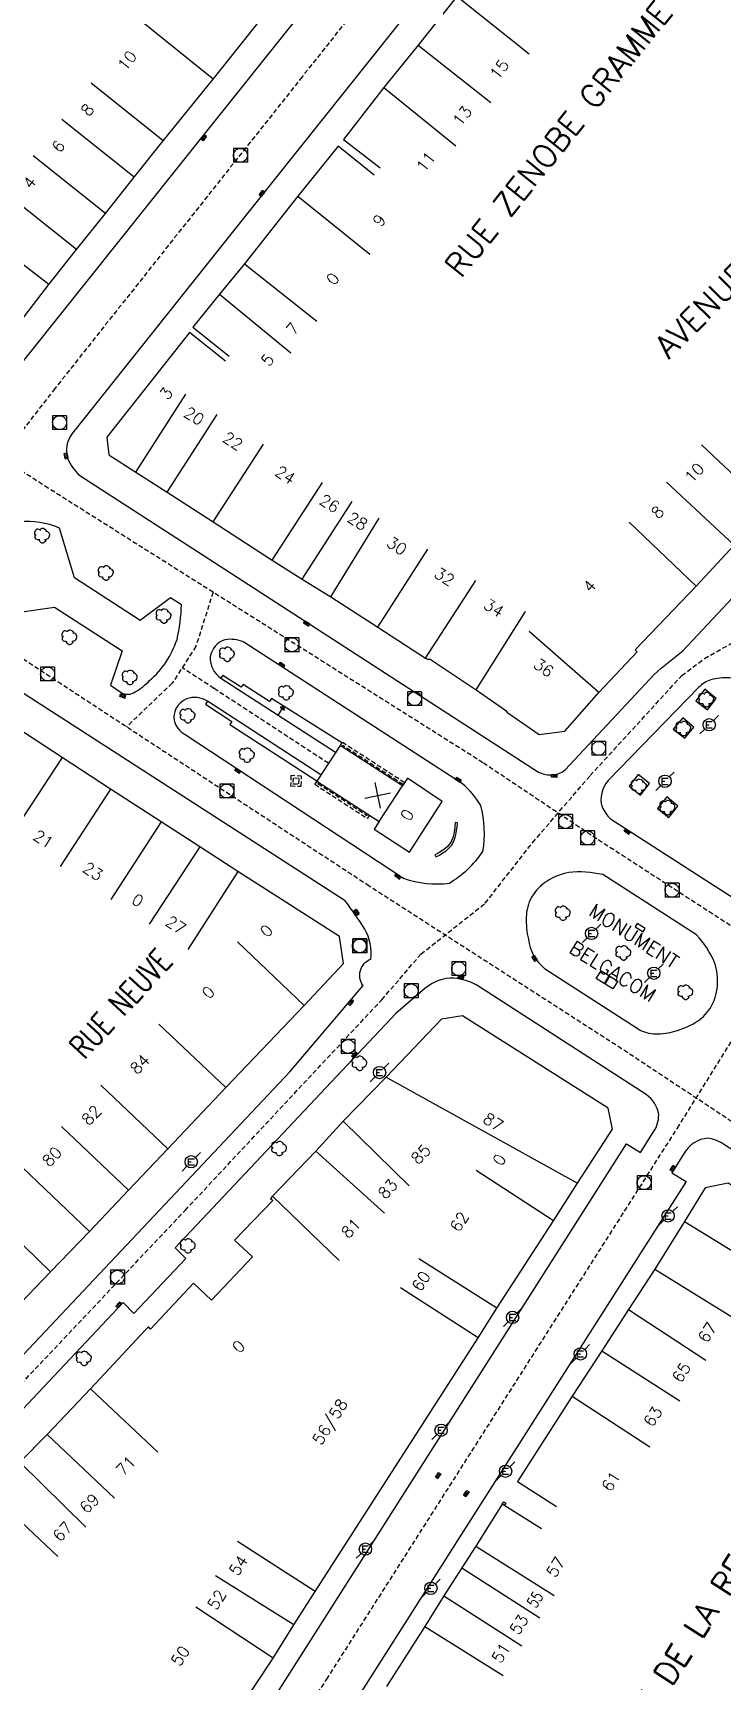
# Model space of a CAD drawing. Header units: millimetres. Extents: x 155000 to 156001, y 122000 to 123001.
# Drawn here: x 155497.6 to 155572.1, y 122523.8 to 122702 of the extents above; entities that cross this region are included whole.
import ezdxf
from ezdxf.enums import TextEntityAlignment as Align

# ---------------------------------------------------------------- set-up
doc = ezdxf.new("R2010")
doc.units = ezdxf.units.MM
doc.linetypes.add('DASHED', pattern=[0.75, 0.5, -0.25])
doc.layers.get('0').update_dxf_attribs({"linetype": 'CONTINUOUS'})
for name, color, linetype in [('W0001', 6, 'DASHED'), ('W0008', 7, 'CONTINUOUS'), ('W0100', 7, 'CONTINUOUS'), ('W0112', 1, 'DASHED'), ('W0300', 7, 'CONTINUOUS'), ('W0334', 7, 'CONTINUOUS'), ('W0400', 7, 'CONTINUOUS'), ('W0420', 7, 'CONTINUOUS'), ('W0471', 7, 'CONTINUOUS'), ('W0984', 7, 'CONTINUOUS'), ('W0989', 7, 'CONTINUOUS'), ('W0991', 7, 'CONTINUOUS'), ('W1102', 7, 'CONTINUOUS')]:
    doc.layers.add(name, color=color, linetype=linetype)
doc.styles.get("Standard").update_dxf_attribs({"font": 'romans.shx', "width": 0.85})

# ---------------------------------------------------------------- blocks, each defined once
blk = doc.blocks.new('t991o')
at = {"color": 0, "linetype": 'Continuous'}
for p, q in [((-1, 1), (1, -1)), ((-1, -1), (1, 1))]:
    blk.add_line(p, q, dxfattribs=at)
blk = doc.blocks.new('T400')
for p, q in [((-0.15, 0.3), (0.15, 0.3)), ((-0.15, -0.25), (-0.15, 0.3)), ((-0.15, 0.15), (0.15, 0.15)), ((-0.15, 0), (0.15, 0)), ((0.15, 0.3), (0.15, -0.25)), ((-0.15, -0.15), (0.15, -0.15)), ((-0.15, -0.25), (-0.15, -0.3)), ((-0.15, -0.3), (0.15, -0.3)), ((0.15, -0.3), (0.15, -0.25))]:
    blk.add_line(p, q)
blk = doc.blocks.new('T420')
for p, q in [((0.7499999999708962, 0.75), (-0.7500000000291038, 0.75)), ((-0.7500000000291038, 0.75), (-0.7500000000291038, -0.75)), ((0.75, 0.75), (0.75, -0.75)), ((0.7499999999708962, -0.75), (-0.7500000000291038, -0.75))]:
    blk.add_line(p, q)
blk.add_ellipse((0, 0), major_axis=(-0.5303300858918937, 0.5303300858918937), ratio=0.9999999999925214, start_param=3.926990816990981, end_param=10.21017612417057)
blk = doc.blocks.new('T471')
for p, q in [((-0.333334, 0.333334), (-0.333334, -0.333334)), ((-0.333334, 0.333334), (0.333334, 0.333334)), ((-0.333334, 0), (0, 0)), ((0.500001, 0.500001), (1.000002, 1.000002)), ((-0.500001, -0.500001), (-1.000002, -1.000002)), ((-0.333334, -0.333334), (0.333334, -0.333334))]:
    blk.add_line(p, q)
blk.add_ellipse((0, 0), major_axis=(0.4714054636000732, 0.4714054636000732), ratio=1, start_param=5.497787143782138, end_param=11.78097245096172)
blk = doc.blocks.new('T300')
for p, q in [((-0.7999991999999999, 0.5142852), (-0.8571420000000001, 0.3428568)), ((-0.8571420000000001, 0.3428568), (-0.8571420000000001, 0.1714284)), ((-0.8571420000000001, 0.1714284), (-0.7428564, 0.05714279999999999)), ((-0.6857135999999999, 0.6285708), (-0.7999991999999999, 0.5142852)), ((-0.7999991999999999, -0.05714279999999999), (-0.7428564, 0.05714279999999999)), ((-0.7428564, 0.05714279999999999), (-0.6857135999999999, 0.1142856)), ((-0.5714279999999999, 0.6857135999999999), (-0.6857135999999999, 0.6285708)), ((-0.4571423999999999, 0.6857135999999999), (-0.5714279999999999, 0.6857135999999999)), ((-0.285714, 0.6285708), (-0.4571423999999999, 0.6857135999999999)), ((-0.285714, 0.6285708), (-0.1714284, 0.7428564)), ((-0.2285712, 0.5714279999999999), (-0.285714, 0.6285708)), ((-0.1714284, 0.7428564), (-0.05714279999999999, 0.7999991999999999)), ((-0.05714279999999999, 0.7999991999999999), (0.05714279999999999, 0.7999991999999999)), ((0.05714279999999999, 0.7999991999999999), (0.2285712, 0.7428564)), ((0.2285712, 0.7428564), (0.3428568, 0.6285708)), ((0.3428568, 0.6285708), (0.3999996, 0.5142852)), ((0.4571423999999999, 0.4571423999999999), (0.3428568, 0.4571423999999999)), ((0.3999996, 0.5142852), (0.3999996, 0.4571423999999999)), ((0.5714279999999999, 0.3999996), (0.4571423999999999, 0.4571423999999999)), ((0.5714279999999999, 0.3999996), (0.6857135999999999, 0.285714)), ((0.6857135999999999, 0.285714), (0.7428564, 0.1714284)), ((0.7428564, 0.05714279999999999), (0.6857135999999999, -0.1714284)), ((0.7428564, 0.1714284), (0.7428564, 0.05714279999999999)), ((-0.7999991999999999, -0.1714284), (-0.7999991999999999, -0.05714279999999999)), ((-0.7999991999999999, -0.2285712), (-0.7999991999999999, -0.1714284)), ((-0.7428564, -0.3428568), (-0.7999991999999999, -0.2285712)), ((-0.6857135999999999, -0.3999996), (-0.7428564, -0.3428568)), ((-0.5142852, -0.4571423999999999), (-0.6857135999999999, -0.3999996)), ((-0.3999996, -0.4571423999999999), (-0.5142852, -0.4571423999999999)), ((-0.3999996, -0.4571423999999999), (-0.3428568, -0.4571423999999999)), ((-0.3428568, -0.4571423999999999), (-0.3428568, -0.3999996)), ((-0.3428568, -0.5142852), (-0.3428568, -0.4571423999999999)), ((-0.285714, -0.6285708), (-0.3428568, -0.5142852)), ((-0.1714284, -0.7428564), (-0.285714, -0.6285708)), ((-0.05714279999999999, -0.7999991999999999), (-0.1714284, -0.7428564)), ((0.05714279999999999, -0.7999991999999999), (-0.05714279999999999, -0.7999991999999999)), ((0.1714284, -0.7428564), (0.05714279999999999, -0.7999991999999999)), ((0.2285712, -0.6857135999999999), (0.1714284, -0.7428564)), ((0.285714, -0.4571423999999999), (0.2285712, -0.4571423999999999)), ((0.285714, -0.6285708), (0.2285712, -0.6857135999999999)), ((0.4571423999999999, -0.3999996), (0.285714, -0.4571423999999999)), ((0.3428568, -0.5142852), (0.285714, -0.6285708)), ((0.3428568, -0.5142852), (0.3428568, -0.4571423999999999)), ((0.5714279999999999, -0.3428568), (0.4571423999999999, -0.3999996)), ((0.6285708, -0.285714), (0.5714279999999999, -0.3428568)), ((0.6857135999999999, -0.1714284), (0.6285708, -0.285714))]:
    blk.add_line(p, q)
blk = doc.blocks.new('t112o')
at = {"color": 0, "linetype": 'Continuous'}
for p, q in [((-0.5, 0.5), (0.5, 0.5)), ((-0.5, -0.5), (-0.5, 0.5)), ((0.5, 0.5), (0.5, -0.5)), ((0.5, -0.5), (-0.5, -0.5))]:
    blk.add_line(p, q, dxfattribs=at)

msp = doc.modelspace()

# ---------------------------------------------------------------- linework, layer by layer
at = {"layer": 'W0001'}
for points in [[(155736.5368221611, 122932.6293479346), (155722.4481628278, 122929.6575017162), (155716.7023493757, 122927.9474046918), (155710.9565432936, 122925.0158097929), (155703.9882216726, 122918.54187328), (155695.9196368036, 122908.8920422933), (155652.7649392476, 122854.7797064505), (155643.8405883424, 122843.6640824586), (155613.0332689868, 122804.6983069272), (155574.1573647622, 122756.9377555877), (155540.7827694078, 122715.040394046), (155526.7071294088, 122697.2636434196), (155499.9736310724, 122663.5565374568), (155480.2417737811, 122638.1172137113), (155384.4881, 122517.415)], [(155491.6796002437, 122551.0253907836), (155514.0571937392, 122574.7116543076), (155535.310800203, 122597.4790511719), (155539.5463099737, 122602.4083703012), (155546.4946075126, 122607.9215524816), (155551.603644835, 122614.4556916913), (155557.8366765592, 122621.7045034882), (155567.7482139764, 122632.5266693322), (155570.2005486484, 122634.3643982071), (155580.316446674, 122640.0817700156), (155594.7239469581, 122655.2940617522), (155602.080965714, 122666.9329994417), (155608.8249026444, 122673.9776216104), (155620.984414125, 122686.9438052158), (155638.4573309066, 122701.9519073243), (155674.6293354907, 122747.588795867), (155723.3695801424, 122810.4798902051), (155769.4531295136, 122868.6745830969), (155794.6890898178, 122901.1396325348)], [(155418.89176896, 122358.4310941476), (155440.3878438595, 122392.3281442635), (155449.3361470161, 122405.4839979186), (155488.8365122281, 122460.4064924655), (155497.1456514, 122473.9455216641), (155529.3595353938, 122524.0143971065), (155567.2654692478, 122583.6000718418), (155575.413899868, 122596.6738123249), (155582.7234710564, 122605.5650342221), (155590.0330422449, 122617.4729152156), (155594.1645329154, 122631.1272832882), (155604.0165655703, 122647.1632355593), (155614.3453069864, 122659.2298852772), (155627.8521289205, 122681.4579244652), (155638.4573309066, 122701.9519073243)], [(155617.7727732541, 122576.7706280832), (155584.3027940713, 122598.162795768), (155558.5525909272, 122614.8639553954), (155546.2421950029, 122623.101689596), (155499.2593823071, 122652.7801036186), (155427.2243312761, 122698.9070812328)], [(155608.801688077, 122562.3122549544), (155573.150846941, 122584.2947272322), (155561.2388543408, 122592.1833293456), (155533.9520737381, 122609.7596902335), (155474.6691166816, 122648.6491168701), (155418.3733502232, 122685.1492503507)], [(155517.0679454682, 122641.5306725966), (155515.2186568319, 122635.6893908551), (155512.660453209, 122631.7019021632), (155507.7078503742, 122626.9758152351)], [(155529.5362970906, 122623.0438350483), (155517.1628942386, 122631.1395673761), (155513.7286758646, 122633.3669477919)]]:
    msp.add_lwpolyline(points, dxfattribs=at)
at = {"layer": 'W0008', "flags": 128}
for points in [[(155453.0004, 122686.0085), (155468.7735, 122675.8109), (155489.1952, 122662.5844, 0.1877), (155491.7977, 122662.1129, 0.1779), (155494.1938, 122663.549), (155516.3012, 122691.2465), (155556.3576, 122741.4154), (155561.2697, 122747.532, 0.4230123769638384), (155560.8772, 122752.0677), (155530.3726, 122771.7766), (155517.0385, 122780.3362)], [(155544.7139, 122712.5207), (155520.835, 122682.5588), (155501.8352, 122658.6907, 0.2385), (155501.3706, 122655.9467, 0.114), (155502.6755, 122654.1489), (155516.6283, 122645.1502), (155552.263, 122622.0915, 0.1691), (155553.8272, 122621.8133, 0.18), (155555.1459, 122622.3399), (155564.7568, 122632.6368), (155565.5193, 122633.3146), (155567.8556, 122635.2167), (155577.5048, 122645.4928), (155596.6421, 122666.0095), (155597.406, 122666.6731), (155599.7693, 122668.5137), (155603.0119, 122670.8499, 0.0318), (155603.8007, 122671.5385, 0.0181), (155604.542, 122672.2541), (155607.303, 122675.2379), (155607.353, 122678.2711), (155631.3627, 122703.9951, 0.1665)], [(155389.8043, 122494.9634), (155407.8517, 122477.5187), (155411.0378, 122474.595, 0.026), (155411.8152, 122473.9734, 0.0436), (155412.6597, 122473.4211, 0.0654), (155413.2545, 122473.2091, 0.1196), (155414.6218, 122473.3113, 0.1338), (155416.9229, 122474.7067), (155445.6384, 122505.0429), (155460.6619, 122521.0197), (155525.3722, 122589.6694), (155533.2927, 122599.0069), (155533.2732, 122599.0161, -0.4838), (155534.1105, 122601.869, 0.1702), (155533.462, 122605.1193, 0.0192), (155531.3547, 122608.1775), (155488.6133, 122635.7063, 0.1331), (155485.4847, 122636.0416, 0.1442), (155483.3337, 122634.5284), (155482.5927, 122633.6634), (155465.1443, 122611.5412), (155430.5199, 122567.9462), (155405.286, 122536.1803), (155388.5191, 122515.156)], [(155528.7206100224, 122621.7981181536), (155516.4726, 122629.7401, 0.2346), (155514.2089, 122630.003, 0.259), (155512.8586, 122628.3252, 0.2026), (155513.2636, 122626.8221, 0.0782), (155514.0722, 122626.1525), (155537.6579, 122610.613, 0.1206), (155542.6138, 122610.0872, 0.1076), (155546.2443, 122613.4994, 0.1058), (155546.0159, 122618.4916, 0.0777), (155544.0398, 122620.8066), (155520.3897, 122636.1295, 0.146), (155518.3594, 122636.4041, 0.2795), (155516.7728, 122634.5607, 0.2738), (155517.9223, 122632.2557), (155530.316749263, 122624.2357412271)], [(155494.1827, 122475.9586), (155518.825, 122514.5546), (155521.4079, 122518.4321), (155561.7558, 122581.9178), (155563.2868, 122580.968), (155564.6255, 122583.0806, 0.158), (155565.2492, 122585.0769, 0.20260000000084), (155563.8932, 122587.2362), (155545.6001, 122599.0697, 0.0903), (155543.1201, 122599.8206, 0.185), (155539.9796, 122598.6909), (155536.8214, 122595.9783), (155512.9909, 122570.6645), (155514.1405, 122569.5084), (155508.5233, 122563.5619), (155507.3526, 122564.738), (155468.9805, 122523.9927)], [(155607.1037070125, 122559.5756803583), (155572.4732, 122581.7163, 0.1306), (155570.558, 122582.518, 0.245), (155567.9902, 122580.8808), (155566.6624, 122578.7598), (155568.2001, 122577.8212), (155544.9409, 122541.2865), (155527.8376, 122514.3629), (155500.5772, 122471.8528), (155499.0687, 122472.7977, 0.0994), (155498.3763, 122470.3027, 0.1631), (155499.0386, 122468.2704, 0.0739), (155500.2548, 122467.2193), (155500.8694, 122463.8693), (155502.6895, 122462.7101), (155504.0986, 122464.9492), (155554.2197160598, 122433.4541308704)]]:
    msp.add_lwpolyline(points, format="xyb", dxfattribs=at)
for points in [[(155494.6576, 122639.1503), (155499.9367, 122639.9052), (155507.2576908372, 122635.206430295), (155505.9703, 122631.4699), (155507.1292, 122630.6898, 0.292), (155508.6584, 122630.7564, 0.0653), (155510.2178, 122631.9895, 0.1377), (155513.1747, 122636.4178, 0.0536), (155513.6512, 122640.1896), (155512.4896, 122640.9312), (155509.2104, 122638.4753), (155502.1028634366, 122643.0804639198), (155500.4763, 122648.4503, 0.133), (155496.1361, 122649.1473, 0.146), (155493.6451, 122647.6849, 0.1305), (155492.1504, 122645.0474, 0.1058), (155492.0847, 122642.8503, 0.1082), (155492.8957, 122640.8788, 0.0677)], [(155576.5163, 122606.4387, 0.0994), (155578.4664, 122605.8669, 0.2504), (155580.7484, 122606.9367), (155587.4263, 122617.593, 0.1114), (155587.8666, 122619.0224, 0.1222), (155587.7416, 122620.5337), (155586.3031, 122624.2014, 0.0763), (155584.9513, 122626.356, 0.0604), (155582.0912, 122629.2034, 0.0806), (155577.8663, 122631.4154, 0.0766), (155572.9127, 122632.2871, 0.0863), (155570.8871, 122632.0583, 0.1187), (155569.584, 122631.2618), (155559.7876, 122621.1671, 0.2654), (155559.13, 122618.3164, 0.097), (155560.0197, 122617.0545)], [(155559.194, 122611.0054, 0.0865), (155555.5203, 122611.2258, 0.1005), (155553.1921, 122610.3107, 0.1212), (155551.497, 122608.5658, 0.1166), (155550.9244, 122606.4022, 0.0649), (155551.1596, 122604.0191, 0.1955), (155552.915, 122600.8576), (155563.0301, 122594.3192, 0.1394), (155564.9205, 122593.7887, 0.0719), (155567.0063, 122594.0808, 0.072), (155569.187, 122595.0012, 0.1122), (155570.8026, 122596.55, 0.1194), (155571.5881, 122598.9649, 0.1076), (155571.2759, 122601.5222, 0.0876), (155569.3444, 122604.4832)]]:
    msp.add_lwpolyline(points, format="xyb", close=True, dxfattribs=at)
at = {"layer": 'W0100', "flags": 128}
for points in [[(155493.733, 122667.5418), (155499.3229, 122674.8089), (155502.3277, 122678.5891), (155505.438, 122682.4967), (155508.5516, 122686.4103), (155511.6934, 122690.3325), (155517.0817, 122697.0002), (155521.0936, 122702.019), (155525.8191, 122707.9904), (155530.2523, 122713.536), (155534.7189, 122719.1344), (155538.833, 122724.1279), (155543.119, 122729.6516), (155547.2125, 122734.7446), (155551.6024, 122740.2586), (155555.6567, 122745.3341), (155559.0871, 122749.5108), (155558.65, 122751.9706), (155545.247, 122760.4099), (155531.0774, 122769.6407), (155526.5025, 122772.4614), (155521.3921, 122775.8252), (155515.9722, 122779.1851)], [(155581.05901884, 122731.7156009245), (155583.7243, 122735.946), (155574.1381, 122741.9856), (155571.829, 122741.6249), (155567.9526, 122736.7715), (155563.5418, 122731.2886), (155560.2735, 122727.1387), (155561.3682066896, 122726.2659931398), (155557.3278066896, 122721.1977931398), (155556.2331, 122722.0705), (155555.9191, 122721.6812), (155551.8603, 122716.5758), (155547.5213, 122711.1016), (155543.4299, 122705.9822), (155539.2404, 122700.6667), (155535.5367, 122696.0854), (155531.1747, 122690.4662), (155535.1243508963, 122687.4002160148)], [(155534.4829811582, 122686.6348558325), (155530.5835, 122689.7644), (155526.2282, 122684.3376), (155520.4605, 122677.0447), (155517.7565, 122673.74), (155514.8981, 122670.1757), (155518.7987258007, 122667.0475826169)], [(155518.4350021077, 122666.5069238573), (155514.51, 122669.6044), (155505.5888, 122658.2998), (155505.815, 122656.3781), (155508.7402, 122654.5114), (155512.1262, 122652.3414), (155517.0828, 122649.1356), (155523.4597, 122645.0118), (155526.6941, 122642.9356), (155529.8024, 122641.0261), (155534.8828, 122637.7619), (155540.0266, 122634.424), (155540.2546, 122634.3121), (155540.5468, 122634.3003), (155545.5109, 122630.9908), (155548.7281, 122628.7659), (155548.8613, 122628.55), (155549.0513, 122628.4349), (155552.307, 122626.152), (155555.1024, 122626.5111), (155558.7676, 122630.7118), (155562.9280000001, 122635.1018000001), (155562.7029918442, 122635.3150400755), (155569.2951, 122642.2047), (155573.4054, 122646.6326)], [(155530.9761508227, 122625.2504140057), (155523.379, 122630.0527), (155523.1687, 122629.7171), (155520.3192, 122631.5481), (155520.1099, 122631.2703), (155518.1168, 122632.5488), (155517.9036790596, 122632.2678496077)], [(155493.7773, 122562.1283), (155499.5175, 122568.0773), (155503.6986, 122572.4346), (155507.9445, 122576.9044), (155512.1908, 122581.3584), (155518.4615, 122587.9785), (155526.9305, 122596.8461), (155531.1769, 122601.3939), (155530.7242, 122604.3172), (155519.7455, 122611.3381), (155515.6295, 122614.0221), (155511.4499, 122616.7163), (155505.9972, 122620.2619), (155500.7575, 122623.6751), (155495.7412, 122626.9346)], [(155517.7061, 122517.4199), (155523.5605, 122526.3151), (155525.8075, 122529.9098), (155528.124, 122533.4976), (155545.7422, 122560.921), (155547.7633, 122564.1302), (155553.8911, 122573.5791), (155556.4788, 122577.6374), (155560.266, 122583.4848), (155559.7918, 122585.7537), (155544.0272, 122595.7486), (155541.763, 122595.3664), (155535.7761, 122589.0966), (155531.1396, 122584.3615), (155528.1919, 122581.1167), (155523.5036999999, 122576.2272), (155523.2883893277, 122575.9904695322), (155523.5193682209, 122575.7690000062), (155519.4034, 122571.4974), (155521.3218664805, 122569.6692899477), (155516.8869664805, 122565.0151899477), (155514.9685, 122566.8433), (155510.3161471946, 122561.8742003094), (155510.0893, 122562.0999), (155509.7746, 122561.7836), (155503.8146, 122555.4191), (155499.143, 122550.4864), (155496.1949, 122547.5011)], [(155605.2699, 122556.6202), (155600.821, 122559.4673), (155596.4333, 122562.2116), (155591.5324, 122565.3737), (155586.8677, 122568.3926), (155582.1, 122571.448), (155572.7466, 122577.6496), (155570.2849, 122577.1305), (155568.0468, 122573.5213), (155564.8341, 122568.3507), (155561.973, 122564.0032), (155559.107, 122559.514), (155555.9008, 122554.6086), (155549.9777, 122545.4011), (155554.1827627001, 122542.6960218703)], [(155552.5733974274, 122540.2847276033), (155548.3423, 122542.9489), (155545.4772, 122538.3987), (155543.9755, 122536.0553), (155542.0252, 122533.0263), (155539.957, 122529.7179), (155535.8178, 122523.2518)]]:
    msp.add_lwpolyline(points, dxfattribs=at)
at = {"layer": 'W0100'}
msp.add_lwpolyline([(155524.128063028, 122628.2401957543), (155524.7200496633, 122629.1903808427), (155524.3304215992, 122629.0998823802), (155524.8105481257, 122628.8007527786), (155524.7200496633, 122629.1903808427)], dxfattribs=at)
msp.add_lwpolyline([(155541.8314, 122618.9279), (155538.1022, 122621.4414), (155537.5377049565, 122620.6038766595), (155530.7959, 122624.9675), (155528.2766941813, 122621.1201700966), (155535.0184991378, 122616.7565467561), (155534.4718, 122615.9073), (155538.3053, 122613.4395)], close=True, dxfattribs=at)
at = {"layer": 'W0100', "flags": 128}
msp.add_lwpolyline([(155563.5606, 122604.8118), (155563.779, 122605.1728), (155562.9198, 122605.7243), (155562.7099, 122605.3554)], close=True, dxfattribs=at)
at = {"layer": 'W0112'}
for points in [[(155537.767623658, 122620.9449997237), (155531.0173, 122625.315), (155530.7959, 122624.9675)], [(155537.6278731516, 122620.7376563425), (155531.0928314192, 122624.9682881793), (155531.0057797723, 122624.8316556261)], [(155528.2766941813, 122621.1201700966), (155528.0735, 122620.7739), (155533.7843320003, 122617.0621918916), (155534.0092916099, 122617.4097548439)], [(155528.4867698085, 122620.9841989559), (155528.4099937368, 122620.853362248), (155533.7105562665, 122617.4083053948), (155533.7994172317, 122617.5455957265)], [(155548.3423, 122542.9489), (155548.5212, 122543.2028), (155548.7254, 122543.0586), (155548.5538792252, 122542.8156760454)]]:
    msp.add_lwpolyline(points, dxfattribs=at)
for points in [[(155525.4934, 122621.7202), (155525.4491, 122620.5873), (155526.599, 122620.5719), (155526.6456, 122621.6321)], [(155525.7330701318, 122621.4511444941), (155525.7089316619, 122620.8338426313), (155526.359888854, 122620.8251247074), (155526.3852131696, 122621.4012800595)], [(155541.1509, 122612.9122), (155541.5379, 122613.1251), (155541.9126, 122613.3466), (155542.2625, 122613.585), (155542.5753, 122613.8489), (155542.8387, 122614.1468), (155543.0815, 122614.5631), (155543.251, 122615.0297), (155543.3654, 122615.5342), (155543.4431, 122616.0638), (155543.5024, 122616.606), (155543.2538819223, 122616.6331802324), (155543.195081265, 122616.0955458922), (155543.1194515191, 122615.5800566592), (155543.0106622993, 122615.100300004), (155542.8542077197, 122614.669611468), (155542.6351295048, 122614.293984364), (155542.4001196309, 122614.0281930144), (155542.1111134285, 122613.7843671295), (155541.7784690376, 122613.5577240235), (155541.4140101057, 122613.3422779242), (155541.0303985857, 122613.131242026)]]:
    msp.add_lwpolyline(points, close=True, dxfattribs=at)
at = {"layer": 'W0334', "flags": 128}
for points in [[(155570.2329, 122631.0632), (155569.2433, 122629.806), (155570.5039, 122628.8117), (155571.4666, 122630.0543)], [(155569.061, 122626.9614), (155567.8434, 122627.969), (155566.8248, 122626.7255), (155568.0787, 122625.7675)], [(155565.1167, 122618.1708), (155566.3403, 122617.1769), (155567.3159, 122618.4093), (155566.1112, 122619.4149)]]:
    msp.add_lwpolyline(points, close=True, dxfattribs=at)
msp.add_lwpolyline([(155516.4652, 122629.7468), (155516.2563, 122629.424), (155519.0868, 122627.5621), (155518.8819, 122627.2445), (155528.2941130678, 122621.1467722116)], dxfattribs=at)
at = {"layer": 'W0334'}
msp.add_lwpolyline([(155563.0124, 122621.8265), (155562.0443, 122620.5732), (155563.2959, 122619.5918), (155564.264, 122620.8451)], close=True, dxfattribs=at)
at = {"layer": 'W1102'}
for p, q in [((155543.4299, 122705.9822), (155551.2416538644, 122699.7390836659)), ((155517.0817, 122697.0002), (155509.3039134991, 122703.2855828162)), ((155539.2404, 122700.6667), (155547.0942174491, 122694.4765827574)), ((155511.6934, 122690.3325), (155503.8886349927, 122696.5843511804)), ((155535.5367, 122696.0854), (155543.313273956, 122689.7985170277)), ((155508.5516, 122686.4103), (155500.7260854218, 122692.6361591043)), ((155505.438, 122682.4967), (155497.6139230635, 122688.7243657016)), ((155502.3277, 122678.5891), (155494.4994933172, 122684.8115737952)), ((155526.2282, 122684.3376), (155534.0271623165, 122678.0785116649)), ((155499.3229, 122674.8089), (155491.3965668517, 122680.9058863722)), ((155520.4605, 122677.0447), (155528.3040170161, 122670.8415362251)), ((155517.7565, 122673.74), (155525.4958956047, 122667.4074052969)), ((155508.7402, 122654.5114), (155514.1196352724, 122662.9412087849)), ((155512.1262, 122652.3414), (155517.5219573468, 122660.7607706804)), ((155517.0828, 122649.1356), (155522.5136268729, 122657.5323922135)), ((155577.152, 122650.6081), (155569.8745267212, 122657.4665533735)), ((155523.4597, 122645.0118), (155528.8899576302, 122653.4089603575)), ((155573.4054, 122646.6326), (155566.0763745649, 122653.4359364)), ((155526.6941, 122642.9356), (155532.096046456, 122651.3510010294)), ((155529.8024, 122641.0261), (155535.0368113557, 122649.5467183907)), ((155569.2951, 122642.2047), (155562.0697285025, 122649.118020962)), ((155534.8828, 122637.7619), (155540.2883000749, 122646.1750188593)), ((155540.0266, 122634.424), (155545.4700962398, 122642.8125844269)), ((155545.5109, 122630.9908), (155550.8525906622, 122639.4445767222)), ((155558.7676, 122630.7118), (155551.2325844078, 122637.2862611966)), ((155500.7575, 122623.6751), (155495.2993058789, 122615.2960715995)), ((155505.9972, 122620.2619), (155500.5458628474, 122611.8784088866)), ((155535.0184991378, 122616.7565467561), (155537.5377049565, 122620.6038766595)), ((155511.4499, 122616.7163), (155506.0319205024, 122608.3112123643)), ((155515.6295, 122614.0221), (155510.1673188308, 122605.6456701594)), ((155519.7455, 122611.3381), (155514.357940051, 122602.9134814451)), ((155526.9305, 122596.8461), (155519.698766645, 122603.7527658152)), ((155518.4615, 122587.9785), (155511.2014400574, 122594.855383715)), ((155512.1908, 122581.3584), (155504.9529885731, 122588.2586960624)), ((155535.7761, 122589.0966), (155556.4788, 122577.6374)), ((155531.1396, 122584.3615), (155538.2846681207, 122577.3652151609)), ((155507.9445, 122576.9044), (155500.6941735852, 122583.7915450456)), ((155528.1919, 122581.1167), (155535.5937052516, 122574.3926179795)), ((155503.6986, 122572.4346), (155496.4831485204, 122579.3582738763)), ((155553.8911, 122573.5791), (155545.5009941149, 122579.020250911)), ((155523.5036999999, 122576.2272), (155530.7217904115, 122569.3062773151)), ((155499.5175, 122568.0773), (155492.3212722052, 122575.0209521748)), ((155568.0468, 122573.5213), (155576.5454092888, 122568.2512297769)), ((155547.7633, 122564.1302), (155539.3015572701, 122569.4592627668)), ((155564.8341, 122568.3507), (155573.3280260483, 122563.0730849813)), ((155545.7422, 122560.921), (155537.3288625726, 122566.3261598804)), ((155561.973, 122564.0032), (155570.3263743994, 122558.5058246132)), ((155559.107, 122559.514), (155567.5357510122, 122554.1329075111)), ((155503.8146, 122555.4191), (155511.1138156249, 122548.5837908438)), ((155555.9008, 122554.6086), (155564.2714158906, 122549.1375133061)), ((155499.143, 122550.4864), (155506.4036174844, 122543.6101049405)), ((155496.1949, 122547.5011), (155503.3101606842, 122540.4745030003)), ((155493.0272, 122544.1349), (155500.309727067, 122537.2818131394)), ((155528.124, 122533.4976), (155519.7229437628, 122538.9218284335)), ((155545.4772, 122538.3987), (155553.9393948549, 122533.0703552066)), ((155543.9755, 122536.0553), (155552.3950740016, 122530.6598599223)), ((155525.8075, 122529.9098), (155517.3278482872, 122535.2103194867)), ((155542.0252, 122533.0263), (155550.433086435, 122527.6126648353)), ((155523.5605, 122526.3151), (155515.2073187591, 122531.8127688839)), ((155539.957, 122529.7179), (155548.4364646378, 122524.4170812465))]:
    msp.add_line(p, q, dxfattribs=at)

# ---------------------------------------------------------------- block references
at = {"layer": 'W0112'}
for p, rotation in [((155559.1908, 122599.9223), 328.1826772593718), ((155560.1348000001, 122599.3366000001), 148.1826772580964)]:
    msp.add_blockref('t112o', p, dxfattribs=dict(at, rotation=rotation))
at = {"layer": 'W0300'}
for p in [(155498.6408, 122647.6542), (155505.5166, 122643.6102), (155511.7651, 122638.9561), (155501.5794, 122636.6606), (155518.6128, 122634.8184), (155508.1062, 122632.3169), (155524.9885, 122630.6574), (155570.4105, 122629.9135), (155514.3559, 122628.1712), (155567.9428, 122626.794), (155520.7658, 122623.9183), (155563.133, 122620.5416), (155566.2221, 122618.2509), (155554.9102, 122606.8321), (155561.4614, 122602.5391), (155568.1628, 122598.2843), (155532.932, 122590.5976), (155524.2423, 122581.3916), (155514.3742, 122570.8674), (155503.1423, 122558.7035)]:
    msp.add_blockref('T300', p, dxfattribs=at)
at = {"layer": 'W0400'}
for p, rotation in [((155516.0569, 122690.6522), 141.8480490925129), ((155522.3477, 122684.6392), 141.877775915655), ((155501.1746, 122656.2666), 10.78238288875339), ((155527.2006, 122638.1693), 57.61557126467619), ((155524.5133, 122633.6675), 56.22483300444245), ((155507.3185, 122630.3123), 71.91773111897191), ((155519.7461, 122622.2278), 56.23215713868738), ((155543.5789, 122621.255), 56.94837275605788), ((155553.9708, 122621.6809), 90), ((155561.855, 122615.6541), 55.83872818276602), ((155537.048, 122610.8143), 56.00854567182926), ((155532.5809, 122606.9456), 35.39480227352799), ((155551.8217, 122601.9442), 212.7488582543692), ((155543.8732, 122599.9263), 74.10759873762072), ((155531.9433, 122597.1886), 139.9826646803282), ((155532.3692, 122591.5081), 136.623352112023), ((155566.7775, 122579.2355), 146.7941284182447), ((155506.8826, 122564.4693), 138.044253534433), ((155541.4001, 122546.0423), 326.6150665267151), ((155544.4537, 122544.1072), 325.6075933130645)]:
    msp.add_blockref('T400', p, dxfattribs=dict(at, rotation=rotation))
at = {"layer": 'W0420'}
for p in [(155520.0358, 122688.763), (155500.4785, 122659.8726), (155525.5947, 122635.8556), (155499.1838, 122632.6888), (155538.8514, 122630.0213), (155558.7608, 122624.6529), (155518.5555, 122620.0482), (155555.1695, 122616.7445), (155557.5552, 122614.9728), (155566.69, 122609.3169), (155532.8803, 122603.2901), (155532.9494, 122603.3125), (155543.617, 122600.8373), (155538.4836, 122598.4388), (155531.6535, 122592.4277), (155563.6714, 122577.7018), (155506.7349, 122567.4878)]:
    msp.add_blockref('T420', p, dxfattribs=at)
at = {"layer": 'W0471'}
for p in [(155570.7071, 122627.2116), (155565.9248, 122621.0956), (155557.9917, 122604.652), (155564.7143, 122600.3412), (155535.0724, 122589.6051), (155514.7185, 122579.958), (155566.2599, 122574.1074), (155549.4531, 122563.1394), (155556.7787, 122559.198), (155541.7295, 122550.9423), (155548.6869, 122546.5051), (155533.548, 122538.0938), (155540.615, 122533.8498)]:
    msp.add_blockref('T471', p, dxfattribs=at)
at = {"layer": 'W0991', "rotation": 56.7834897389106}
msp.add_blockref('t991o', (155534.8806950965, 122619.5653768038), dxfattribs=at)

# ---------------------------------------------------------------- texts
at = {"layer": 'W0984'}
for s, rotation, p in [('MONUMENT', 327.3045617549205, (155562.5661687508, 122604.35293736)), ('BELGACOM', 328.1826772653841, (155560.2773421204, 122600.5428461966))]:
    msp.add_text(s, height=1.5, rotation=rotation, dxfattribs=at).set_placement(p, align=Align.MIDDLE)
at = {"layer": 'W0989'}
for s, rotation, p in [('RUE ZENOBE GRAMME', 51.37291182414356, (155554.4023894177, 122690.5492023691)), ('AVENUE WATERLOO', 45.28646389825992, (155576.5089498847, 122678.7001436571)), ('RUE DE LA REGENCE', 57.40092481940844, (155570.5096390468, 122531.5301180882))]:
    msp.add_text(s, height=2.5, rotation=rotation, dxfattribs=at).set_placement(p, align=Align.MIDDLE)
at = {"layer": 'W0989', "width": 0.75}
msp.add_text('RUE NEUVE', height=2.5, rotation=47.66426465147068, dxfattribs=at).set_placement((155507.0797321954, 122597.0707496436), align=Align.MIDDLE)
at = {"layer": 'W0991'}
for s, rotation, p in [('10', 51.05763824893356, (155507.7764314742, 122699.0089253937)), ('15', 51.75599879363337, (155548.0108948317, 122698.0628503438)), ('8', 51.30422408491347, (155503.4884497438, 122693.6854735033)), ('13', 51.04658634950987, (155543.9986378626, 122693.0321994736)), ('6', 51.4947817620895, (155500.3431126085, 122689.7454802387)), ('11', 52.17898711662726, (155540.0701065237, 122688.0636272252)), ('4', 51.48155325064381, (155497.2323846039, 122685.8364158464)), ('9', 51.25107545158549, (155535.034967969, 122681.7307749152)), ('0', 51.66075828381428, (155530.0113394637, 122675.4184607913)), ('7', 50.70898815284434, (155525.686986264, 122670.0096445024)), ('5', 51.27203637517927, (155522.9583638612, 122666.6400504487)), ('3', 51.72071724893263, (155512.0052778369, 122663.0270423306)), ('20', 327.345238061926, (155515.0195937448, 122660.5828650783)), ('22', 327.1062616758659, (155519.220702842, 122657.8757733815)), ('10', 46.69787554484076, (155569.092847713, 122654.4500353675)), ('24', 327.1101458361169, (155524.8869689857, 122654.2112863039)), ('26', 327.3031098021058, (155529.6685544876, 122651.126790875)), ('28', 328.4366395695303, (155532.6974996524, 122649.223375632)), ('8', 47.13027964552171, (155565.1205783802, 122650.2014859401)), ('30', 327.2789119093093, (155536.9372750636, 122646.5451510304)), ('32', 327.0197695902229, (155542.0816718038, 122643.2232467628)), ('4', 47.51030626403688, (155557.7634597847, 122642.1996394006)), ('34', 327.7124229348776, (155547.4231870628, 122639.8371602139)), ('36', 324.5492637227241, (155552.8137867531, 122633.374156983)), ('0', 57.28071084371043, (155538.0468531096, 122617.4644289504)), ('21', 326.9193228111268, (155498.7378849971, 122614.8463258596)), ('23', 326.9661982628025, (155504.0899134203, 122611.3631325536)), ('0', 327.1938828522861, (155508.9344174271, 122608.2248755097)), ('27', 326.8920551566631, (155513.0446460062, 122605.5601346355)), ('0', 46.96290637897754, (155522.8409478412, 122604.9210094478)), ('0', 46.31710224245451, (155516.5490266483, 122598.2829659429)), ('84', 46.55259914854568, (155509.1550990488, 122590.5138011578)), ('82', 46.36754749609291, (155503.9155102872, 122584.996651653)), ('87', 327.6249303776038, (155547.3580954172, 122584.2620815382)), ('80', 46.47156328648557, (155499.6587725474, 122580.5235732887)), ('85', 45.60279519219915, (155539.5311579026, 122580.7822078867)), ('0', 57.47713166889145, (155548.0179461163, 122580.1781575845)), ('83', 47.74679581375354, (155535.9572844638, 122577.0236302826)), ('81', 46.20404090567434, (155531.9831768498, 122572.7891657179)), ('62', 57.03578722202916, (155543.6956099976, 122573.4796282743)), ('60', 57.7979686344628, (155539.5602686795, 122567.0553033518)), ('67', 56.65099110954674, (155570.5039182395, 122561.5041809212)), ('0', 46.58276788759037, (155519.8332779291, 122559.9810489811)), ('65', 57.44498024949692, (155567.7044383604, 122557.1846713845)), ('56/58', 57.28122870248709, (155529.7817631867, 122551.8036858983)), ('63', 56.83111916343597, (155564.618923507, 122552.4108763102)), ('71', 46.55724458983563, (155507.6503248618, 122547.1078991994)), ('61', 57.24719630069687, (155560.0878565903, 122545.4062171795)), ('69', 45.35921648146854, (155503.7169215816, 122543.0211425503)), ('67', 46.7401116053132, (155500.8011980069, 122539.9928761685)), ('54', 57.15127490602242, (155519.8248521983, 122536.3142941685)), ('57', 57.80283001474368, (155554.1026156267, 122536.1447069256)), ('52', 57.99103514296811, (155517.4762960441, 122532.6178915637)), ('53', 57.22349235856382, (155550.1470534697, 122529.93921011)), ('50', 56.64897799016419, (155513.5330959453, 122526.5405185513)), ('51', 57.98901301853949, (155548.1986449421, 122526.8664040596))]:
    msp.add_text(s, height=1.25, rotation=rotation, dxfattribs=at).set_placement(p, align=Align.MIDDLE)
at = {"layer": 'W0991', "width": 0.75}
msp.add_text('55', height=1.25, rotation=57.34739712631239, dxfattribs=at).set_placement((155551.8829879013, 122532.640875934), align=Align.MIDDLE)

doc.saveas('drawing.dxf')
